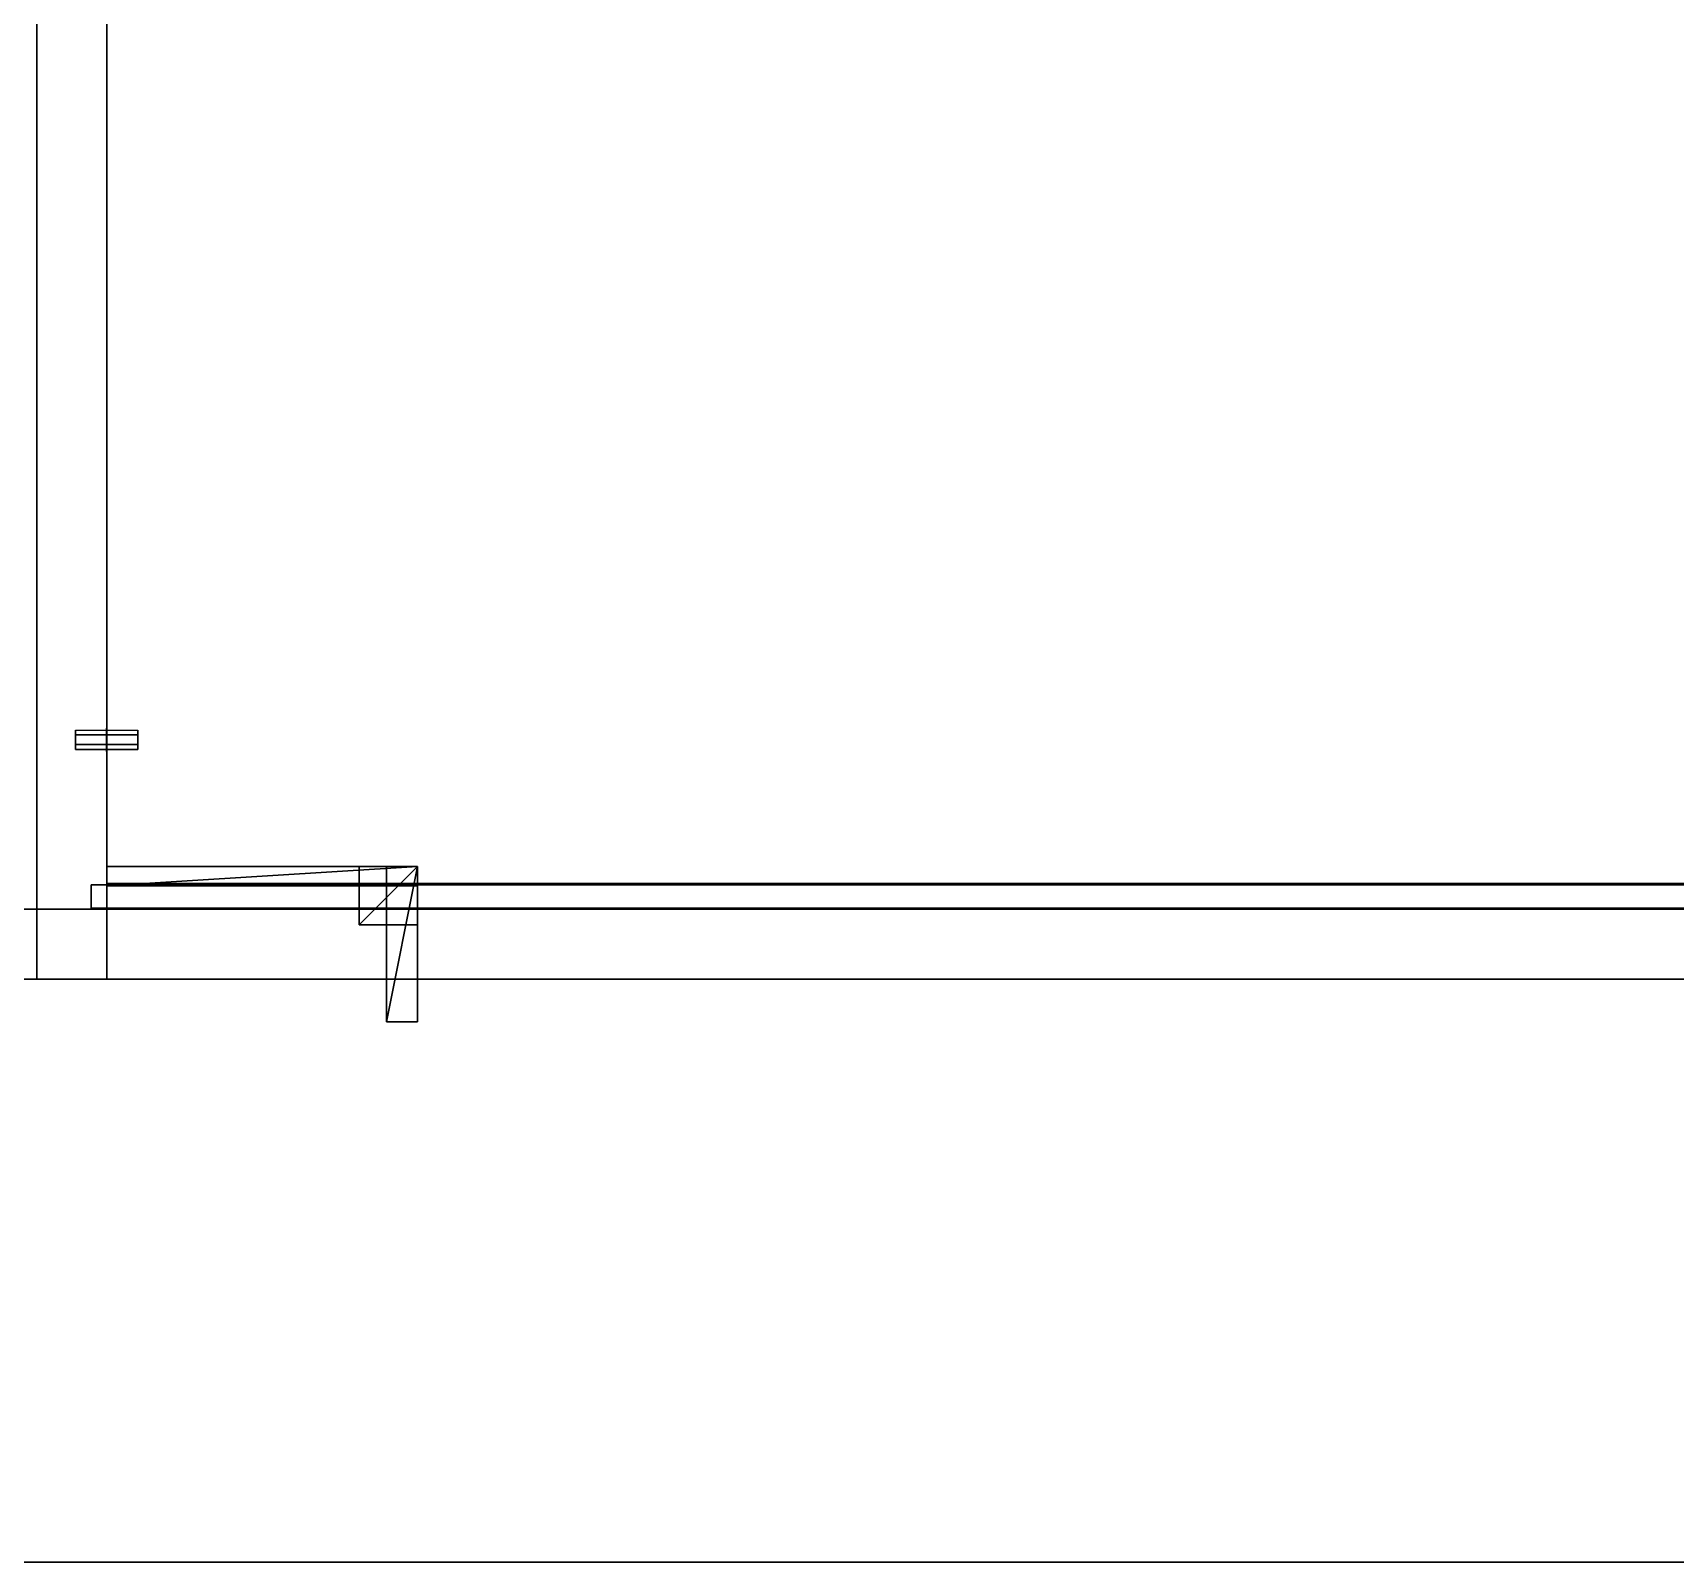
# Model space of a CAD drawing. Extents: x 0 to 4068, y -4475 to 0.
# Drawn here: x 2120 to 2542.6, y -4475 to -4081.5 of the extents above; entities that cross this region are included whole.
import ezdxf

# ---------------------------------------------------------------- set-up
doc = ezdxf.new("R2010")
doc.units = 0
for name, color, linetype in [('LAYER0', 7, 'CONTINUOUS'), ('LAYER107', 7, 'CONTINUOUS'), ('LAYER108', 7, 'CONTINUOUS'), ('LAYER109', 7, 'CONTINUOUS'), ('LAYER110', 7, 'CONTINUOUS'), ('LAYER112', 7, 'CONTINUOUS'), ('LAYER129', 2, 'CONTINUOUS'), ('LAYER130', 7, 'CONTINUOUS'), ('LAYER131', 253, 'CONTINUOUS'), ('LAYER132', 253, 'CONTINUOUS'), ('LAYER133', 253, 'CONTINUOUS'), ('LAYER134', 253, 'CONTINUOUS'), ('LAYER135', 253, 'CONTINUOUS'), ('LAYER136', 253, 'CONTINUOUS'), ('LAYER137', 7, 'CONTINUOUS'), ('LAYER141', 254, 'CONTINUOUS'), ('LAYER156', 7, 'CONTINUOUS'), ('LAYER264', 7, 'CONTINUOUS'), ('LAYER274', 7, 'CONTINUOUS'), ('LAYER275', 7, 'CONTINUOUS'), ('LAYER277', 7, 'CONTINUOUS'), ('LAYER286', 2, 'CONTINUOUS'), ('LAYER287', 7, 'CONTINUOUS'), ('LAYER288', 253, 'CONTINUOUS'), ('LAYER289', 253, 'CONTINUOUS'), ('LAYER290', 253, 'CONTINUOUS'), ('LAYER291', 253, 'CONTINUOUS'), ('LAYER292', 253, 'CONTINUOUS'), ('LAYER293', 253, 'CONTINUOUS'), ('LAYER294', 7, 'CONTINUOUS'), ('LAYER298', 254, 'CONTINUOUS'), ('LAYER318', 7, 'CONTINUOUS'), ('LAYER354', 45, 'CONTINUOUS'), ('LAYER356', 45, 'CONTINUOUS'), ('LAYER360', 45, 'CONTINUOUS'), ('LAYER4', 7, 'CONTINUOUS')]:
    doc.layers.add(name, color=color, linetype=linetype)

msp = doc.modelspace()

# ---------------------------------------------------------------- linework, layer by layer
at = {"layer": 'LAYER0', "invisible_edges": 1}
for points in [[(4068, 0), (0, -4475), (0, 0), (4068, 0)], [(4068, -4475, 5), (0, 0, 5), (0, -4475, 5), (4068, -4475, 5)], [(0, 0, 5), (4068, -4475, 5), (4068, 0, 5), (0, 0, 5)], [(0, -4475), (4068, 0), (4068, -4475), (0, -4475)], [(4068, -4475, 5), (0, -4475), (4068, -4475), (4068, -4475, 5)], [(0, -4475), (4068, -4475, 5), (0, -4475, 5), (0, -4475)]]:
    msp.add_3dface(points, dxfattribs=at)
at = {"layer": 'LAYER107', "invisible_edges": 1}
for points in [[(2139, -4307, 2226), (3045, -4325, 2226), (2139, -4325, 2226), (2139, -4307, 2226)], [(3045, -4325, 2226), (2139, -4307, 2226), (3045, -4307, 2226), (3045, -4325, 2226)], [(2139, -4325, 2346), (2139, -4307, 2226), (2139, -4325, 2226), (2139, -4325, 2346)], [(2139, -4307, 2226), (2139, -4325, 2346), (2139, -4307, 2346), (2139, -4307, 2226)], [(3045, -4307, 2346), (2139, -4325, 2346), (3045, -4325, 2346), (3045, -4307, 2346)], [(2139, -4325, 2346), (3045, -4307, 2346), (2139, -4307, 2346), (2139, -4325, 2346)], [(2139, -4307, 2226), (3045, -4307, 2346), (3045, -4307, 2226), (2139, -4307, 2226)], [(3045, -4307, 2346), (2139, -4307, 2226), (2139, -4307, 2346), (3045, -4307, 2346)], [(2139, -4325, 2346), (3045, -4325, 2226), (3045, -4325, 2346), (2139, -4325, 2346)], [(3045, -4325, 2226), (2139, -4325, 2346), (2139, -4325, 2226), (3045, -4325, 2226)]]:
    msp.add_3dface(points, dxfattribs=at)
at = {"layer": 'LAYER108', "invisible_edges": 1}
for points in [[(3045, -4325, 2364), (2139, -3925, 2364), (2139, -4325, 2364), (3045, -4325, 2364)], [(2139, -3925, 2364), (3045, -4325, 2364), (3045, -3925, 2364), (2139, -3925, 2364)], [(2139, -4325, 2346), (2139, -3925, 2364), (2139, -3925, 2346), (2139, -4325, 2346)], [(2139, -3925, 2364), (2139, -4325, 2346), (2139, -4325, 2364), (2139, -3925, 2364)], [(3045, -3925, 2346), (2139, -4325, 2346), (2139, -3925, 2346), (3045, -3925, 2346)], [(2139, -4325, 2346), (3045, -3925, 2346), (3045, -4325, 2346), (2139, -4325, 2346)], [(2139, -4325, 2346), (3045, -4325, 2364), (2139, -4325, 2364), (2139, -4325, 2346)], [(3045, -4325, 2364), (2139, -4325, 2346), (3045, -4325, 2346), (3045, -4325, 2364)]]:
    msp.add_3dface(points, dxfattribs=at)
at = {"layer": 'LAYER109', "invisible_edges": 1}
for points in [[(2139, -4325, 1706), (3045, -3925, 1706), (3045, -4325, 1706), (2139, -4325, 1706)], [(3045, -3925, 1706), (2139, -4325, 1706), (2139, -3925, 1706), (3045, -3925, 1706)], [(2139, -4325, 1706), (2139, -3925, 1724), (2139, -3925, 1706), (2139, -4325, 1706)], [(2139, -3925, 1724), (2139, -4325, 1706), (2139, -4325, 1724), (2139, -3925, 1724)], [(2139, -3925, 1724), (3045, -4325, 1724), (3045, -3925, 1724), (2139, -3925, 1724)], [(3045, -4325, 1724), (2139, -3925, 1724), (2139, -4325, 1724), (3045, -4325, 1724)], [(3045, -4325, 1724), (2139, -4325, 1706), (3045, -4325, 1706), (3045, -4325, 1724)], [(2139, -4325, 1706), (3045, -4325, 1724), (2139, -4325, 1724), (2139, -4325, 1706)]]:
    msp.add_3dface(points, dxfattribs=at)
at = {"layer": 'LAYER110', "invisible_edges": 1}
for points in [[(2135, -4300.7, 1720), (2135, -4306.7, 2350), (2135, -4300.7, 2350), (2135, -4300.7, 1720)], [(2135, -4306.7, 2350), (2135, -4300.7, 1720), (2135, -4306.7, 1720), (2135, -4306.7, 2350)], [(3049, -4300.7, 2350), (2135, -4306.7, 2350), (3049, -4306.7, 2350), (3049, -4300.7, 2350)], [(2135, -4306.7, 2350), (3049, -4300.7, 2350), (2135, -4300.7, 2350), (2135, -4306.7, 2350)], [(2135, -4300.7, 1720), (3049, -4306.7, 1720), (2135, -4306.7, 1720), (2135, -4300.7, 1720)], [(3049, -4306.7, 1720), (2135, -4300.7, 1720), (3049, -4300.7, 1720), (3049, -4306.7, 1720)], [(3049, -4300.7, 2350), (2135, -4300.7, 1720), (2135, -4300.7, 2350), (3049, -4300.7, 2350)], [(2135, -4300.7, 1720), (3049, -4300.7, 2350), (3049, -4300.7, 1720), (2135, -4300.7, 1720)], [(3049, -4306.7, 1720), (2135, -4306.7, 2350), (2135, -4306.7, 1720), (3049, -4306.7, 1720)], [(2135, -4306.7, 2350), (3049, -4306.7, 1720), (3049, -4306.7, 2350), (2135, -4306.7, 2350)]]:
    msp.add_3dface(points, dxfattribs=at)
at = {"layer": 'LAYER112', "invisible_edges": 1}
for points in [[(2139, -4325, 1705), (2121, -3925, 1705), (2139, -3925, 1705), (2139, -4325, 1705)], [(2121, -3925, 1705), (2139, -4325, 1705), (2121, -4325, 1705), (2121, -3925, 1705)], [(2121, -4325, 2365), (2139, -3925, 2365), (2121, -3925, 2365), (2121, -4325, 2365)], [(2139, -3925, 2365), (2121, -4325, 2365), (2139, -4325, 2365), (2139, -3925, 2365)], [(2121, -3925, 1705), (2121, -4325, 2365), (2121, -3925, 2365), (2121, -3925, 1705)], [(2121, -4325, 2365), (2121, -3925, 1705), (2121, -4325, 1705), (2121, -4325, 2365)], [(2139, -4325, 1705), (2139, -3925, 2365), (2139, -4325, 2365), (2139, -4325, 1705)], [(2139, -3925, 2365), (2139, -4325, 1705), (2139, -3925, 1705), (2139, -3925, 2365)], [(2121, -4325, 2365), (2139, -4325, 1705), (2139, -4325, 2365), (2121, -4325, 2365)], [(2139, -4325, 1705), (2121, -4325, 2365), (2121, -4325, 1705), (2139, -4325, 1705)]]:
    msp.add_3dface(points, dxfattribs=at)
at = {"layer": 'LAYER129'}
for points in [[(2139, -4296, 2300), (2139, -4301, 2300), (2139, -4296, 2323), (2139, -4296, 2300)], [(2139, -4296, 2323), (2139, -4301, 2300), (2139, -4301, 2323), (2139, -4296, 2323)], [(2139, -4296, 2323), (2139, -4301, 2323), (2219, -4296, 2323), (2139, -4296, 2323)], [(2219, -4296, 2323), (2139, -4301, 2323), (2219, -4301, 2323), (2219, -4296, 2323)], [(2139, -4296, 2323), (2219, -4296, 2323), (2139, -4296, 2300), (2139, -4296, 2323)], [(2139, -4296, 2300), (2219, -4296, 2323), (2219, -4296, 2300), (2139, -4296, 2300)], [(2139, -4296, 2300), (2219, -4296, 2300), (2139, -4301, 2300), (2139, -4296, 2300)], [(2139, -4301, 2300), (2219, -4296, 2300), (2219, -4301, 2300), (2139, -4301, 2300)], [(2219, -4296, 2323), (2219, -4301, 2323), (2219, -4296, 2300), (2219, -4296, 2323)], [(2219, -4296, 2300), (2219, -4301, 2323), (2219, -4301, 2300), (2219, -4296, 2300)], [(2139, -4301, 2300), (2219, -4301, 2300), (2139, -4301, 2323), (2139, -4301, 2300)], [(2139, -4301, 2323), (2219, -4301, 2300), (2219, -4301, 2323), (2139, -4301, 2323)]]:
    msp.add_3dface(points, dxfattribs=at)
at = {"layer": 'LAYER130', "invisible_edges": 1}
for points in [[(2219, -4296, 2300), (2139, -4296, 2323), (2219, -4296, 2323), (2219, -4296, 2300)], [(2139, -4296, 2323), (2219, -4296, 2300), (2139, -4296, 2300), (2139, -4296, 2323)], [(2219, -4301, 2323), (2139, -4296, 2323), (2139, -4301, 2323), (2219, -4301, 2323)], [(2139, -4296, 2323), (2219, -4301, 2323), (2219, -4296, 2323), (2139, -4296, 2323)], [(2139, -4301, 2300), (2139, -4296, 2323), (2139, -4296, 2300), (2139, -4301, 2300)], [(2139, -4296, 2323), (2139, -4301, 2300), (2139, -4301, 2323), (2139, -4296, 2323)], [(2219, -4296, 2300), (2139, -4301, 2300), (2139, -4296, 2300), (2219, -4296, 2300)], [(2139, -4301, 2300), (2219, -4296, 2300), (2219, -4301, 2300), (2139, -4301, 2300)], [(2219, -4301, 2323), (2219, -4296, 2300), (2219, -4296, 2323), (2219, -4301, 2323)], [(2219, -4296, 2300), (2219, -4301, 2323), (2219, -4301, 2300), (2219, -4296, 2300)], [(2139, -4301, 2300), (2219, -4301, 2323), (2139, -4301, 2323), (2139, -4301, 2300)], [(2219, -4301, 2323), (2139, -4301, 2300), (2219, -4301, 2300), (2219, -4301, 2323)]]:
    msp.add_3dface(points, dxfattribs=at)
at = {"layer": 'LAYER131'}
for points in [[(2204, -4296, 2308), (2204, -4311, 2308), (2204, -4296, 2323), (2204, -4296, 2308)], [(2204, -4296, 2323), (2204, -4311, 2308), (2204, -4311, 2323), (2204, -4296, 2323)], [(2204, -4296, 2323), (2204, -4311, 2323), (2219, -4296, 2323), (2204, -4296, 2323)], [(2219, -4296, 2323), (2204, -4311, 2323), (2219, -4311, 2323), (2219, -4296, 2323)], [(2204, -4296, 2323), (2219, -4296, 2323), (2204, -4296, 2308), (2204, -4296, 2323)], [(2204, -4296, 2308), (2219, -4296, 2323), (2219, -4296, 2308), (2204, -4296, 2308)], [(2204, -4296, 2308), (2219, -4296, 2308), (2204, -4311, 2308), (2204, -4296, 2308)], [(2204, -4311, 2308), (2219, -4296, 2308), (2219, -4311, 2308), (2204, -4311, 2308)], [(2219, -4296, 2323), (2219, -4311, 2323), (2219, -4296, 2308), (2219, -4296, 2323)], [(2219, -4296, 2308), (2219, -4311, 2323), (2219, -4311, 2308), (2219, -4296, 2308)], [(2204, -4311, 2308), (2219, -4311, 2308), (2204, -4311, 2323), (2204, -4311, 2308)], [(2204, -4311, 2323), (2219, -4311, 2308), (2219, -4311, 2323), (2204, -4311, 2323)]]:
    msp.add_3dface(points, dxfattribs=at)
at = {"layer": 'LAYER132'}
for points in [[(2204, -4296, 2308), (2204, -4311, 2308), (2204, -4296, 2323), (2204, -4296, 2308)], [(2204, -4296, 2323), (2204, -4311, 2308), (2204, -4311, 2323), (2204, -4296, 2323)], [(2204, -4296, 2323), (2204, -4311, 2323), (2219, -4296, 2323), (2204, -4296, 2323)], [(2219, -4296, 2323), (2204, -4311, 2323), (2219, -4311, 2323), (2219, -4296, 2323)], [(2204, -4296, 2323), (2219, -4296, 2323), (2204, -4296, 2308), (2204, -4296, 2323)], [(2204, -4296, 2308), (2219, -4296, 2323), (2219, -4296, 2308), (2204, -4296, 2308)], [(2204, -4296, 2308), (2219, -4296, 2308), (2204, -4311, 2308), (2204, -4296, 2308)], [(2204, -4311, 2308), (2219, -4296, 2308), (2219, -4311, 2308), (2204, -4311, 2308)], [(2219, -4296, 2323), (2219, -4311, 2323), (2219, -4296, 2308), (2219, -4296, 2323)], [(2219, -4296, 2308), (2219, -4311, 2323), (2219, -4311, 2308), (2219, -4296, 2308)], [(2204, -4311, 2308), (2219, -4311, 2308), (2204, -4311, 2323), (2204, -4311, 2308)], [(2204, -4311, 2323), (2219, -4311, 2308), (2219, -4311, 2323), (2204, -4311, 2323)]]:
    msp.add_3dface(points, dxfattribs=at)
at = {"layer": 'LAYER133'}
for points in [[(2204, -4296, 2308), (2204, -4311, 2308), (2204, -4296, 2323), (2204, -4296, 2308)], [(2204, -4296, 2323), (2204, -4311, 2308), (2204, -4311, 2323), (2204, -4296, 2323)], [(2204, -4296, 2323), (2204, -4311, 2323), (2219, -4296, 2323), (2204, -4296, 2323)], [(2219, -4296, 2323), (2204, -4311, 2323), (2219, -4311, 2323), (2219, -4296, 2323)], [(2204, -4296, 2323), (2219, -4296, 2323), (2204, -4296, 2308), (2204, -4296, 2323)], [(2204, -4296, 2308), (2219, -4296, 2323), (2219, -4296, 2308), (2204, -4296, 2308)], [(2204, -4296, 2308), (2219, -4296, 2308), (2204, -4311, 2308), (2204, -4296, 2308)], [(2204, -4311, 2308), (2219, -4296, 2308), (2219, -4311, 2308), (2204, -4311, 2308)], [(2219, -4296, 2323), (2219, -4311, 2323), (2219, -4296, 2308), (2219, -4296, 2323)], [(2219, -4296, 2308), (2219, -4311, 2323), (2219, -4311, 2308), (2219, -4296, 2308)], [(2204, -4311, 2308), (2219, -4311, 2308), (2204, -4311, 2323), (2204, -4311, 2308)], [(2204, -4311, 2323), (2219, -4311, 2308), (2219, -4311, 2323), (2204, -4311, 2323)]]:
    msp.add_3dface(points, dxfattribs=at)
at = {"layer": 'LAYER134'}
for points in [[(2204, -4296, 2308), (2204, -4311, 2308), (2204, -4296, 2323), (2204, -4296, 2308)], [(2204, -4296, 2323), (2204, -4311, 2308), (2204, -4311, 2323), (2204, -4296, 2323)], [(2204, -4296, 2323), (2204, -4311, 2323), (2219, -4296, 2323), (2204, -4296, 2323)], [(2219, -4296, 2323), (2204, -4311, 2323), (2219, -4311, 2323), (2219, -4296, 2323)], [(2204, -4296, 2323), (2219, -4296, 2323), (2204, -4296, 2308), (2204, -4296, 2323)], [(2204, -4296, 2308), (2219, -4296, 2323), (2219, -4296, 2308), (2204, -4296, 2308)], [(2204, -4296, 2308), (2219, -4296, 2308), (2204, -4311, 2308), (2204, -4296, 2308)], [(2204, -4311, 2308), (2219, -4296, 2308), (2219, -4311, 2308), (2204, -4311, 2308)], [(2219, -4296, 2323), (2219, -4311, 2323), (2219, -4296, 2308), (2219, -4296, 2323)], [(2219, -4296, 2308), (2219, -4311, 2323), (2219, -4311, 2308), (2219, -4296, 2308)], [(2204, -4311, 2308), (2219, -4311, 2308), (2204, -4311, 2323), (2204, -4311, 2308)], [(2204, -4311, 2323), (2219, -4311, 2308), (2219, -4311, 2323), (2204, -4311, 2323)]]:
    msp.add_3dface(points, dxfattribs=at)
at = {"layer": 'LAYER135'}
for points in [[(2211, -4296, 2315), (2211, -4336, 2315), (2211, -4296, 2323), (2211, -4296, 2315)], [(2211, -4296, 2323), (2211, -4336, 2315), (2211, -4336, 2323), (2211, -4296, 2323)], [(2211, -4296, 2323), (2211, -4336, 2323), (2219, -4296, 2323), (2211, -4296, 2323)], [(2219, -4296, 2323), (2211, -4336, 2323), (2219, -4336, 2323), (2219, -4296, 2323)], [(2211, -4296, 2323), (2219, -4296, 2323), (2211, -4296, 2315), (2211, -4296, 2323)], [(2211, -4296, 2315), (2219, -4296, 2323), (2219, -4296, 2315), (2211, -4296, 2315)], [(2211, -4296, 2315), (2219, -4296, 2315), (2211, -4336, 2315), (2211, -4296, 2315)], [(2211, -4336, 2315), (2219, -4296, 2315), (2219, -4336, 2315), (2211, -4336, 2315)], [(2219, -4296, 2323), (2219, -4336, 2323), (2219, -4296, 2315), (2219, -4296, 2323)], [(2219, -4296, 2315), (2219, -4336, 2323), (2219, -4336, 2315), (2219, -4296, 2315)], [(2211, -4336, 2315), (2219, -4336, 2315), (2211, -4336, 2323), (2211, -4336, 2315)], [(2211, -4336, 2323), (2219, -4336, 2315), (2219, -4336, 2323), (2211, -4336, 2323)]]:
    msp.add_3dface(points, dxfattribs=at)
at = {"layer": 'LAYER136'}
for points in [[(2139, -4296, 2307), (2139, -4301, 2307), (2139, -4296, 2323), (2139, -4296, 2307)], [(2139, -4296, 2323), (2139, -4301, 2307), (2139, -4301, 2323), (2139, -4296, 2323)], [(2139, -4296, 2323), (2139, -4301, 2323), (2219, -4296, 2323), (2139, -4296, 2323)], [(2219, -4296, 2323), (2139, -4301, 2323), (2219, -4301, 2323), (2219, -4296, 2323)], [(2139, -4296, 2323), (2219, -4296, 2323), (2139, -4296, 2307), (2139, -4296, 2323)], [(2139, -4296, 2307), (2219, -4296, 2323), (2219, -4296, 2307), (2139, -4296, 2307)], [(2139, -4296, 2307), (2219, -4296, 2307), (2139, -4301, 2307), (2139, -4296, 2307)], [(2139, -4301, 2307), (2219, -4296, 2307), (2219, -4301, 2307), (2139, -4301, 2307)], [(2219, -4296, 2323), (2219, -4301, 2323), (2219, -4296, 2307), (2219, -4296, 2323)], [(2219, -4296, 2307), (2219, -4301, 2323), (2219, -4301, 2307), (2219, -4296, 2307)], [(2139, -4301, 2307), (2219, -4301, 2307), (2139, -4301, 2323), (2139, -4301, 2307)], [(2139, -4301, 2323), (2219, -4301, 2307), (2219, -4301, 2323), (2139, -4301, 2323)]]:
    msp.add_3dface(points, dxfattribs=at)
at = {"layer": 'LAYER137', "invisible_edges": 1}
for points in [[(2139, -4300.4, 2026), (3045, -3945, 2026), (3045, -4300.4, 2026), (2139, -4300.4, 2026)], [(3045, -3945, 2026), (2139, -4300.4, 2026), (2139, -3945, 2026), (3045, -3945, 2026)], [(2139, -4300.4, 2026), (2139, -3945, 2044), (2139, -3945, 2026), (2139, -4300.4, 2026)], [(2139, -3945, 2044), (2139, -4300.4, 2026), (2139, -4300.4, 2044), (2139, -3945, 2044)], [(2139, -3945, 2044), (3045, -4300.4, 2044), (3045, -3945, 2044), (2139, -3945, 2044)], [(3045, -4300.4, 2044), (2139, -3945, 2044), (2139, -4300.4, 2044), (3045, -4300.4, 2044)], [(3045, -4300.4, 2044), (2139, -4300.4, 2026), (3045, -4300.4, 2026), (3045, -4300.4, 2044)], [(2139, -4300.4, 2026), (3045, -4300.4, 2044), (2139, -4300.4, 2044), (2139, -4300.4, 2026)]]:
    msp.add_3dface(points, dxfattribs=at)
at = {"layer": 'LAYER141'}
for points in [[(2131, -4260.9, 2023.5), (2131, -4265.9, 2023.5), (2131, -4264.65, 2025.665), (2131, -4262.15, 2025.665)], [(2131, -4260.9, 2023.5), (2131, -4262.15, 2021.335), (2131, -4264.65, 2021.335), (2131, -4265.9, 2023.5)], [(2138.95, -4266.4, 2023.5), (2138.95, -4260.4, 2023.5), (2138.95, -4261.9, 2026.098), (2138.95, -4264.9, 2026.098)], [(2138.95, -4266.4, 2023.5), (2138.95, -4260.4, 2023.5), (2138.95, -4261.9, 2020.902), (2138.95, -4264.9, 2020.902)], [(2139.05, -4266.4, 2023.5), (2139.05, -4260.4, 2023.5), (2139.05, -4261.9, 2026.098), (2139.05, -4264.9, 2026.098)], [(2139.05, -4266.4, 2023.5), (2139.05, -4260.4, 2023.5), (2139.05, -4261.9, 2020.902), (2139.05, -4264.9, 2020.902)], [(2147, -4260.9, 2023.5), (2147, -4265.9, 2023.5), (2147, -4264.65, 2025.665), (2147, -4262.15, 2025.665)], [(2147, -4260.9, 2023.5), (2147, -4262.15, 2021.335), (2147, -4264.65, 2021.335), (2147, -4265.9, 2023.5)]]:
    msp.add_3dface(points, dxfattribs=at)
at = {"layer": 'LAYER156', "invisible_edges": 1}
for points in [[(2121, -4325, 1705), (2103, -3925, 1705), (2121, -3925, 1705), (2121, -4325, 1705)], [(2103, -3925, 1705), (2121, -4325, 1705), (2103, -4325, 1705), (2103, -3925, 1705)], [(2103, -4325, 2365), (2121, -3925, 2365), (2103, -3925, 2365), (2103, -4325, 2365)], [(2121, -3925, 2365), (2103, -4325, 2365), (2121, -4325, 2365), (2121, -3925, 2365)], [(2121, -3925, 2365), (2121, -4325, 1705), (2121, -3925, 1705), (2121, -3925, 2365)], [(2121, -4325, 1705), (2121, -3925, 2365), (2121, -4325, 2365), (2121, -4325, 1705)], [(2121, -4325, 1705), (2103, -4325, 2365), (2103, -4325, 1705), (2121, -4325, 1705)], [(2103, -4325, 2365), (2121, -4325, 1705), (2121, -4325, 2365), (2103, -4325, 2365)]]:
    msp.add_3dface(points, dxfattribs=at)
at = {"layer": 'LAYER264', "invisible_edges": 1}
for points in [[(2139, -4325, 156), (3045, -3925, 156), (3045, -4325, 156), (2139, -4325, 156)], [(3045, -3925, 156), (2139, -4325, 156), (2139, -3925, 156), (3045, -3925, 156)], [(2139, -4325, 156), (2139, -3925, 174), (2139, -3925, 156), (2139, -4325, 156)], [(2139, -3925, 174), (2139, -4325, 156), (2139, -4325, 174), (2139, -3925, 174)], [(2139, -3925, 174), (3045, -4325, 174), (3045, -3925, 174), (2139, -3925, 174)], [(3045, -4325, 174), (2139, -3925, 174), (2139, -4325, 174), (3045, -4325, 174)], [(3045, -4325, 174), (2139, -4325, 156), (3045, -4325, 156), (3045, -4325, 174)], [(2139, -4325, 156), (3045, -4325, 174), (2139, -4325, 174), (2139, -4325, 156)]]:
    msp.add_3dface(points, dxfattribs=at)
at = {"layer": 'LAYER274', "invisible_edges": 1}
for points in [[(2139, -4325, 155), (2121, -3925, 155), (2139, -3925, 155), (2139, -4325, 155)], [(2121, -3925, 155), (2139, -4325, 155), (2121, -4325, 155), (2121, -3925, 155)], [(2121, -4325, 880), (2139, -3925, 880), (2121, -3925, 880), (2121, -4325, 880)], [(2139, -3925, 880), (2121, -4325, 880), (2139, -4325, 880), (2139, -3925, 880)], [(2121, -3925, 155), (2121, -4325, 880), (2121, -3925, 880), (2121, -3925, 155)], [(2121, -4325, 880), (2121, -3925, 155), (2121, -4325, 155), (2121, -4325, 880)], [(2139, -4325, 155), (2139, -3925, 880), (2139, -4325, 880), (2139, -4325, 155)], [(2139, -3925, 880), (2139, -4325, 155), (2139, -3925, 155), (2139, -3925, 880)], [(2121, -4325, 880), (2139, -4325, 155), (2139, -4325, 880), (2121, -4325, 880)], [(2139, -4325, 155), (2121, -4325, 880), (2121, -4325, 155), (2139, -4325, 155)]]:
    msp.add_3dface(points, dxfattribs=at)
at = {"layer": 'LAYER275', "invisible_edges": 1}
for points in [[(2135, -4300.7, 170), (2135, -4306.7, 879.5), (2135, -4300.7, 879.5), (2135, -4300.7, 170)], [(2135, -4306.7, 879.5), (2135, -4300.7, 170), (2135, -4306.7, 170), (2135, -4306.7, 879.5)], [(3049, -4300.7, 879.5), (2135, -4306.7, 879.5), (3049, -4306.7, 879.5), (3049, -4300.7, 879.5)], [(2135, -4306.7, 879.5), (3049, -4300.7, 879.5), (2135, -4300.7, 879.5), (2135, -4306.7, 879.5)], [(2135, -4300.7, 170), (3049, -4306.7, 170), (2135, -4306.7, 170), (2135, -4300.7, 170)], [(3049, -4306.7, 170), (2135, -4300.7, 170), (3049, -4300.7, 170), (3049, -4306.7, 170)], [(3049, -4300.7, 879.5), (2135, -4300.7, 170), (2135, -4300.7, 879.5), (3049, -4300.7, 879.5)], [(2135, -4300.7, 170), (3049, -4300.7, 879.5), (3049, -4300.7, 170), (2135, -4300.7, 170)], [(3049, -4306.7, 170), (2135, -4306.7, 879.5), (2135, -4306.7, 170), (3049, -4306.7, 170)], [(2135, -4306.7, 879.5), (3049, -4306.7, 170), (3049, -4306.7, 879.5), (2135, -4306.7, 879.5)]]:
    msp.add_3dface(points, dxfattribs=at)
at = {"layer": 'LAYER277', "invisible_edges": 1}
for points in [[(2139, -4307, 759.5), (2139, -4325, 879.5), (2139, -4307, 879.5), (2139, -4307, 759.5)], [(2139, -4325, 879.5), (2139, -4307, 759.5), (2139, -4325, 759.5), (2139, -4325, 879.5)], [(3045, -4307, 879.5), (2139, -4325, 879.5), (3045, -4325, 879.5), (3045, -4307, 879.5)], [(2139, -4325, 879.5), (3045, -4307, 879.5), (2139, -4307, 879.5), (2139, -4325, 879.5)], [(2139, -4307, 759.5), (3045, -4325, 759.5), (2139, -4325, 759.5), (2139, -4307, 759.5)], [(3045, -4325, 759.5), (2139, -4307, 759.5), (3045, -4307, 759.5), (3045, -4325, 759.5)], [(3045, -4307, 879.5), (2139, -4307, 759.5), (2139, -4307, 879.5), (3045, -4307, 879.5)], [(2139, -4307, 759.5), (3045, -4307, 879.5), (3045, -4307, 759.5), (2139, -4307, 759.5)], [(3045, -4325, 759.5), (2139, -4325, 879.5), (2139, -4325, 759.5), (3045, -4325, 759.5)], [(2139, -4325, 879.5), (3045, -4325, 759.5), (3045, -4325, 879.5), (2139, -4325, 879.5)]]:
    msp.add_3dface(points, dxfattribs=at)
at = {"layer": 'LAYER286'}
for points in [[(2139, -4296, 816), (2139, -4301, 816), (2139, -4296, 839), (2139, -4296, 816)], [(2139, -4296, 839), (2139, -4301, 816), (2139, -4301, 839), (2139, -4296, 839)], [(2139, -4296, 839), (2139, -4301, 839), (2219, -4296, 839), (2139, -4296, 839)], [(2219, -4296, 839), (2139, -4301, 839), (2219, -4301, 839), (2219, -4296, 839)], [(2139, -4296, 839), (2219, -4296, 839), (2139, -4296, 816), (2139, -4296, 839)], [(2139, -4296, 816), (2219, -4296, 839), (2219, -4296, 816), (2139, -4296, 816)], [(2139, -4296, 816), (2219, -4296, 816), (2139, -4301, 816), (2139, -4296, 816)], [(2139, -4301, 816), (2219, -4296, 816), (2219, -4301, 816), (2139, -4301, 816)], [(2219, -4296, 839), (2219, -4301, 839), (2219, -4296, 816), (2219, -4296, 839)], [(2219, -4296, 816), (2219, -4301, 839), (2219, -4301, 816), (2219, -4296, 816)], [(2139, -4301, 816), (2219, -4301, 816), (2139, -4301, 839), (2139, -4301, 816)], [(2139, -4301, 839), (2219, -4301, 816), (2219, -4301, 839), (2139, -4301, 839)]]:
    msp.add_3dface(points, dxfattribs=at)
at = {"layer": 'LAYER287', "invisible_edges": 1}
for points in [[(2219, -4296, 816), (2139, -4296, 839), (2219, -4296, 839), (2219, -4296, 816)], [(2139, -4296, 839), (2219, -4296, 816), (2139, -4296, 816), (2139, -4296, 839)], [(2219, -4301, 839), (2139, -4296, 839), (2139, -4301, 839), (2219, -4301, 839)], [(2139, -4296, 839), (2219, -4301, 839), (2219, -4296, 839), (2139, -4296, 839)], [(2139, -4301, 816), (2139, -4296, 839), (2139, -4296, 816), (2139, -4301, 816)], [(2139, -4296, 839), (2139, -4301, 816), (2139, -4301, 839), (2139, -4296, 839)], [(2219, -4296, 816), (2139, -4301, 816), (2139, -4296, 816), (2219, -4296, 816)], [(2139, -4301, 816), (2219, -4296, 816), (2219, -4301, 816), (2139, -4301, 816)], [(2219, -4301, 839), (2219, -4296, 816), (2219, -4296, 839), (2219, -4301, 839)], [(2219, -4296, 816), (2219, -4301, 839), (2219, -4301, 816), (2219, -4296, 816)], [(2139, -4301, 816), (2219, -4301, 839), (2139, -4301, 839), (2139, -4301, 816)], [(2219, -4301, 839), (2139, -4301, 816), (2219, -4301, 816), (2219, -4301, 839)]]:
    msp.add_3dface(points, dxfattribs=at)
at = {"layer": 'LAYER288'}
for points in [[(2204, -4296, 824), (2204, -4311, 824), (2204, -4296, 839), (2204, -4296, 824)], [(2204, -4296, 839), (2204, -4311, 824), (2204, -4311, 839), (2204, -4296, 839)], [(2204, -4296, 839), (2204, -4311, 839), (2219, -4296, 839), (2204, -4296, 839)], [(2219, -4296, 839), (2204, -4311, 839), (2219, -4311, 839), (2219, -4296, 839)], [(2204, -4296, 839), (2219, -4296, 839), (2204, -4296, 824), (2204, -4296, 839)], [(2204, -4296, 824), (2219, -4296, 839), (2219, -4296, 824), (2204, -4296, 824)], [(2204, -4296, 824), (2219, -4296, 824), (2204, -4311, 824), (2204, -4296, 824)], [(2204, -4311, 824), (2219, -4296, 824), (2219, -4311, 824), (2204, -4311, 824)], [(2219, -4296, 839), (2219, -4311, 839), (2219, -4296, 824), (2219, -4296, 839)], [(2219, -4296, 824), (2219, -4311, 839), (2219, -4311, 824), (2219, -4296, 824)], [(2204, -4311, 824), (2219, -4311, 824), (2204, -4311, 839), (2204, -4311, 824)], [(2204, -4311, 839), (2219, -4311, 824), (2219, -4311, 839), (2204, -4311, 839)]]:
    msp.add_3dface(points, dxfattribs=at)
at = {"layer": 'LAYER289'}
for points in [[(2204, -4296, 824), (2204, -4311, 824), (2204, -4296, 839), (2204, -4296, 824)], [(2204, -4296, 839), (2204, -4311, 824), (2204, -4311, 839), (2204, -4296, 839)], [(2204, -4296, 839), (2204, -4311, 839), (2219, -4296, 839), (2204, -4296, 839)], [(2219, -4296, 839), (2204, -4311, 839), (2219, -4311, 839), (2219, -4296, 839)], [(2204, -4296, 839), (2219, -4296, 839), (2204, -4296, 824), (2204, -4296, 839)], [(2204, -4296, 824), (2219, -4296, 839), (2219, -4296, 824), (2204, -4296, 824)], [(2204, -4296, 824), (2219, -4296, 824), (2204, -4311, 824), (2204, -4296, 824)], [(2204, -4311, 824), (2219, -4296, 824), (2219, -4311, 824), (2204, -4311, 824)], [(2219, -4296, 839), (2219, -4311, 839), (2219, -4296, 824), (2219, -4296, 839)], [(2219, -4296, 824), (2219, -4311, 839), (2219, -4311, 824), (2219, -4296, 824)], [(2204, -4311, 824), (2219, -4311, 824), (2204, -4311, 839), (2204, -4311, 824)], [(2204, -4311, 839), (2219, -4311, 824), (2219, -4311, 839), (2204, -4311, 839)]]:
    msp.add_3dface(points, dxfattribs=at)
at = {"layer": 'LAYER290'}
for points in [[(2204, -4296, 824), (2204, -4311, 824), (2204, -4296, 839), (2204, -4296, 824)], [(2204, -4296, 839), (2204, -4311, 824), (2204, -4311, 839), (2204, -4296, 839)], [(2204, -4296, 839), (2204, -4311, 839), (2219, -4296, 839), (2204, -4296, 839)], [(2219, -4296, 839), (2204, -4311, 839), (2219, -4311, 839), (2219, -4296, 839)], [(2204, -4296, 839), (2219, -4296, 839), (2204, -4296, 824), (2204, -4296, 839)], [(2204, -4296, 824), (2219, -4296, 839), (2219, -4296, 824), (2204, -4296, 824)], [(2204, -4296, 824), (2219, -4296, 824), (2204, -4311, 824), (2204, -4296, 824)], [(2204, -4311, 824), (2219, -4296, 824), (2219, -4311, 824), (2204, -4311, 824)], [(2219, -4296, 839), (2219, -4311, 839), (2219, -4296, 824), (2219, -4296, 839)], [(2219, -4296, 824), (2219, -4311, 839), (2219, -4311, 824), (2219, -4296, 824)], [(2204, -4311, 824), (2219, -4311, 824), (2204, -4311, 839), (2204, -4311, 824)], [(2204, -4311, 839), (2219, -4311, 824), (2219, -4311, 839), (2204, -4311, 839)]]:
    msp.add_3dface(points, dxfattribs=at)
at = {"layer": 'LAYER291'}
for points in [[(2204, -4296, 824), (2204, -4311, 824), (2204, -4296, 839), (2204, -4296, 824)], [(2204, -4296, 839), (2204, -4311, 824), (2204, -4311, 839), (2204, -4296, 839)], [(2204, -4296, 839), (2204, -4311, 839), (2219, -4296, 839), (2204, -4296, 839)], [(2219, -4296, 839), (2204, -4311, 839), (2219, -4311, 839), (2219, -4296, 839)], [(2204, -4296, 839), (2219, -4296, 839), (2204, -4296, 824), (2204, -4296, 839)], [(2204, -4296, 824), (2219, -4296, 839), (2219, -4296, 824), (2204, -4296, 824)], [(2204, -4296, 824), (2219, -4296, 824), (2204, -4311, 824), (2204, -4296, 824)], [(2204, -4311, 824), (2219, -4296, 824), (2219, -4311, 824), (2204, -4311, 824)], [(2219, -4296, 839), (2219, -4311, 839), (2219, -4296, 824), (2219, -4296, 839)], [(2219, -4296, 824), (2219, -4311, 839), (2219, -4311, 824), (2219, -4296, 824)], [(2204, -4311, 824), (2219, -4311, 824), (2204, -4311, 839), (2204, -4311, 824)], [(2204, -4311, 839), (2219, -4311, 824), (2219, -4311, 839), (2204, -4311, 839)]]:
    msp.add_3dface(points, dxfattribs=at)
at = {"layer": 'LAYER292'}
for points in [[(2211, -4296, 831), (2211, -4336, 831), (2211, -4296, 839), (2211, -4296, 831)], [(2211, -4296, 839), (2211, -4336, 831), (2211, -4336, 839), (2211, -4296, 839)], [(2211, -4296, 839), (2211, -4336, 839), (2219, -4296, 839), (2211, -4296, 839)], [(2219, -4296, 839), (2211, -4336, 839), (2219, -4336, 839), (2219, -4296, 839)], [(2211, -4296, 839), (2219, -4296, 839), (2211, -4296, 831), (2211, -4296, 839)], [(2211, -4296, 831), (2219, -4296, 839), (2219, -4296, 831), (2211, -4296, 831)], [(2211, -4296, 831), (2219, -4296, 831), (2211, -4336, 831), (2211, -4296, 831)], [(2211, -4336, 831), (2219, -4296, 831), (2219, -4336, 831), (2211, -4336, 831)], [(2219, -4296, 839), (2219, -4336, 839), (2219, -4296, 831), (2219, -4296, 839)], [(2219, -4296, 831), (2219, -4336, 839), (2219, -4336, 831), (2219, -4296, 831)], [(2211, -4336, 831), (2219, -4336, 831), (2211, -4336, 839), (2211, -4336, 831)], [(2211, -4336, 839), (2219, -4336, 831), (2219, -4336, 839), (2211, -4336, 839)]]:
    msp.add_3dface(points, dxfattribs=at)
at = {"layer": 'LAYER293'}
for points in [[(2139, -4296, 823), (2139, -4301, 823), (2139, -4296, 839), (2139, -4296, 823)], [(2139, -4296, 839), (2139, -4301, 823), (2139, -4301, 839), (2139, -4296, 839)], [(2139, -4296, 839), (2139, -4301, 839), (2219, -4296, 839), (2139, -4296, 839)], [(2219, -4296, 839), (2139, -4301, 839), (2219, -4301, 839), (2219, -4296, 839)], [(2139, -4296, 839), (2219, -4296, 839), (2139, -4296, 823), (2139, -4296, 839)], [(2139, -4296, 823), (2219, -4296, 839), (2219, -4296, 823), (2139, -4296, 823)], [(2139, -4296, 823), (2219, -4296, 823), (2139, -4301, 823), (2139, -4296, 823)], [(2139, -4301, 823), (2219, -4296, 823), (2219, -4301, 823), (2139, -4301, 823)], [(2219, -4296, 839), (2219, -4301, 839), (2219, -4296, 823), (2219, -4296, 839)], [(2219, -4296, 823), (2219, -4301, 839), (2219, -4301, 823), (2219, -4296, 823)], [(2139, -4301, 823), (2219, -4301, 823), (2139, -4301, 839), (2139, -4301, 823)], [(2139, -4301, 839), (2219, -4301, 823), (2219, -4301, 839), (2139, -4301, 839)]]:
    msp.add_3dface(points, dxfattribs=at)
at = {"layer": 'LAYER294', "invisible_edges": 1}
for points in [[(2139, -4300.4, 508.5), (3045, -3945, 508.5), (3045, -4300.4, 508.5), (2139, -4300.4, 508.5)], [(3045, -3945, 508.5), (2139, -4300.4, 508.5), (2139, -3945, 508.5), (3045, -3945, 508.5)], [(2139, -4300.4, 508.5), (2139, -3945, 526.5), (2139, -3945, 508.5), (2139, -4300.4, 508.5)], [(2139, -3945, 526.5), (2139, -4300.4, 508.5), (2139, -4300.4, 526.5), (2139, -3945, 526.5)], [(2139, -3945, 526.5), (3045, -4300.4, 526.5), (3045, -3945, 526.5), (2139, -3945, 526.5)], [(3045, -4300.4, 526.5), (2139, -3945, 526.5), (2139, -4300.4, 526.5), (3045, -4300.4, 526.5)], [(3045, -4300.4, 526.5), (2139, -4300.4, 508.5), (3045, -4300.4, 508.5), (3045, -4300.4, 526.5)], [(2139, -4300.4, 508.5), (3045, -4300.4, 526.5), (2139, -4300.4, 526.5), (2139, -4300.4, 508.5)]]:
    msp.add_3dface(points, dxfattribs=at)
at = {"layer": 'LAYER298'}
for points in [[(2131, -4260.9, 506), (2131, -4265.9, 506), (2131, -4264.65, 508.165), (2131, -4262.15, 508.165)], [(2131, -4260.9, 506), (2131, -4262.15, 503.835), (2131, -4264.65, 503.835), (2131, -4265.9, 506)], [(2138.95, -4266.4, 506), (2138.95, -4260.4, 506), (2138.95, -4261.9, 508.598), (2138.95, -4264.9, 508.598)], [(2138.95, -4266.4, 506), (2138.95, -4260.4, 506), (2138.95, -4261.9, 503.402), (2138.95, -4264.9, 503.402)], [(2139.05, -4266.4, 506), (2139.05, -4260.4, 506), (2139.05, -4261.9, 508.598), (2139.05, -4264.9, 508.598)], [(2139.05, -4266.4, 506), (2139.05, -4260.4, 506), (2139.05, -4261.9, 503.402), (2139.05, -4264.9, 503.402)], [(2147, -4260.9, 506), (2147, -4265.9, 506), (2147, -4264.65, 508.165), (2147, -4262.15, 508.165)], [(2147, -4260.9, 506), (2147, -4262.15, 503.835), (2147, -4264.65, 503.835), (2147, -4265.9, 506)]]:
    msp.add_3dface(points, dxfattribs=at)
at = {"layer": 'LAYER318', "invisible_edges": 1}
for points in [[(2121, -4325, 155), (2103, -3925, 155), (2121, -3925, 155), (2121, -4325, 155)], [(2103, -3925, 155), (2121, -4325, 155), (2103, -4325, 155), (2103, -3925, 155)], [(2103, -4325, 880), (2121, -3925, 880), (2103, -3925, 880), (2103, -4325, 880)], [(2121, -3925, 880), (2103, -4325, 880), (2121, -4325, 880), (2121, -3925, 880)], [(2121, -3925, 880), (2121, -4325, 155), (2121, -3925, 155), (2121, -3925, 880)], [(2121, -4325, 155), (2121, -3925, 880), (2121, -4325, 880), (2121, -4325, 155)], [(2121, -4325, 155), (2103, -4325, 880), (2103, -4325, 155), (2121, -4325, 155)], [(2103, -4325, 880), (2121, -4325, 155), (2121, -4325, 880), (2103, -4325, 880)]]:
    msp.add_3dface(points, dxfattribs=at)
at = {"layer": 'LAYER354', "invisible_edges": 1}
for points in [[(1176, -4325, 880), (3495, -3902, 880), (3495, -4325, 880), (1176, -4325, 880)], [(3495, -3902, 880), (1176, -4325, 880), (1176, -3902, 880), (3495, -3902, 880)], [(1176, -3902, 898), (3495, -4325, 898), (3495, -3902, 898), (1176, -3902, 898)], [(3495, -4325, 898), (1176, -3902, 898), (1176, -4325, 898), (3495, -4325, 898)], [(3495, -4325, 898), (1176, -4325, 880), (3495, -4325, 880), (3495, -4325, 898)], [(1176, -4325, 880), (3495, -4325, 898), (1176, -4325, 898), (1176, -4325, 880)]]:
    msp.add_3dface(points, dxfattribs=at)
at = {"layer": 'LAYER356', "invisible_edges": 1}
for points in [[(1194, -4307, 898), (3495, -4325, 898), (1194, -4325, 898), (1194, -4307, 898)], [(3495, -4325, 898), (1194, -4307, 898), (3495, -4307, 898), (3495, -4325, 898)], [(3495, -4307, 1687), (1194, -4325, 1687), (3495, -4325, 1687), (3495, -4307, 1687)], [(1194, -4325, 1687), (3495, -4307, 1687), (1194, -4307, 1687), (1194, -4325, 1687)], [(1194, -4307, 898), (3495, -4307, 1687), (3495, -4307, 898), (1194, -4307, 898)], [(3495, -4307, 1687), (1194, -4307, 898), (1194, -4307, 1687), (3495, -4307, 1687)], [(1194, -4325, 1687), (3495, -4325, 898), (3495, -4325, 1687), (1194, -4325, 1687)], [(3495, -4325, 898), (1194, -4325, 1687), (1194, -4325, 898), (3495, -4325, 898)]]:
    msp.add_3dface(points, dxfattribs=at)
at = {"layer": 'LAYER360', "invisible_edges": 1}
for points in [[(1176, -3902, 1705), (3495, -4325, 1705), (3495, -3902, 1705), (1176, -3902, 1705)], [(3495, -4325, 1705), (1176, -3902, 1705), (1176, -4325, 1705), (3495, -4325, 1705)], [(1176, -4325, 1687), (3495, -3902, 1687), (3495, -4325, 1687), (1176, -4325, 1687)], [(3495, -3902, 1687), (1176, -4325, 1687), (1176, -3902, 1687), (3495, -3902, 1687)], [(1176, -4325, 1687), (3495, -4325, 1705), (1176, -4325, 1705), (1176, -4325, 1687)], [(3495, -4325, 1705), (1176, -4325, 1687), (3495, -4325, 1687), (3495, -4325, 1705)]]:
    msp.add_3dface(points, dxfattribs=at)
at = {"layer": 'LAYER4'}
for points, invisible_edges in [([(180, -4325, 5), (4068, -4475, 5), (30, -4475, 5), (180, -4325, 5)], 1), ([(4068, -4475, 2415), (180, -4325, 2415), (30, -4475, 2415), (4068, -4475, 2415)], 1), ([(4068, -4475, 5), (180, -4325, 5), (3918, -4325, 5), (4068, -4475, 5)], 1), ([(3918, -4325, 2415), (3345.5, -4325, 1847.5), (180, -4325, 2415), (3918, -4325, 2415)], 3), ([(3285.5, -4325, 1847.5), (180, -4325, 2415), (3345.5, -4325, 1847.5), (3285.5, -4325, 1847.5)], 3), ([(3285.5, -4325, 1767.5), (180, -4325, 2415), (3285.5, -4325, 1847.5), (3285.5, -4325, 1767.5)], 3), ([(1801.5, -4325, 1220.5), (180, -4325, 2415), (3285.5, -4325, 1767.5), (1801.5, -4325, 1220.5)], 7), ([(180, -4325, 5), (804.5, -4325, 1129.5), (3918, -4325, 5), (180, -4325, 5)], 3), ([(180, -4325, 2415), (4068, -4475, 2415), (3918, -4325, 2415), (180, -4325, 2415)], 1), ([(864.5, -4325, 1129.5), (3918, -4325, 5), (804.5, -4325, 1129.5), (864.5, -4325, 1129.5)], 3), ([(864.5, -4325, 1129.5), (1741.5, -4325, 1140.5), (3285.5, -4325, 1137.5), (864.5, -4325, 1129.5)], 7), ([(3345.5, -4325, 1137.5), (864.5, -4325, 1129.5), (3285.5, -4325, 1137.5), (3345.5, -4325, 1137.5)], 3), ([(3345.5, -4325, 1137.5), (3918, -4325, 5), (864.5, -4325, 1129.5), (3345.5, -4325, 1137.5)], 7), ([(1801.5, -4325, 1140.5), (3285.5, -4325, 1137.5), (1741.5, -4325, 1140.5), (1801.5, -4325, 1140.5)], 3), ([(3345.5, -4325, 1767.5), (1801.5, -4325, 1220.5), (3285.5, -4325, 1767.5), (3345.5, -4325, 1767.5)], 3), ([(3345.5, -4325, 1767.5), (3345.5, -4325, 1217.5), (1801.5, -4325, 1220.5), (3345.5, -4325, 1767.5)], 7), ([(3285.5, -4325, 1217.5), (1801.5, -4325, 1220.5), (3345.5, -4325, 1217.5), (3285.5, -4325, 1217.5)], 3), ([(3285.5, -4325, 1217.5), (1801.5, -4325, 1140.5), (1801.5, -4325, 1220.5), (3285.5, -4325, 1217.5)], 5), ([(3285.5, -4325, 1137.5), (1801.5, -4325, 1140.5), (3285.5, -4325, 1217.5), (3285.5, -4325, 1137.5)], 3), ([(4068, -4475, 2415), (30, -4475, 5), (4068, -4475, 5), (4068, -4475, 2415)], 1), ([(30, -4475, 5), (4068, -4475, 2415), (30, -4475, 2415), (30, -4475, 5)], 1)]:
    msp.add_3dface(points, dxfattribs=dict(at, invisible_edges=invisible_edges))

# ---------------------------------------------------------------- meshes
at = {"layer": 'LAYER141'}
mesh = msp.add_polymesh((2, 6), dxfattribs=dict(at, n_close=True))
for k, corner in enumerate([(2147, -4260.9, 2023.5), (2147, -4262.15, 2025.665), (2147, -4264.65, 2025.665), (2147, -4265.9, 2023.5), (2147, -4264.65, 2021.335), (2147, -4262.15, 2021.335), (2131, -4260.9, 2023.5), (2131, -4262.15, 2025.665), (2131, -4264.65, 2025.665), (2131, -4265.9, 2023.5), (2131, -4264.65, 2021.335), (2131, -4262.15, 2021.335)]):
    mesh.set_mesh_vertex(divmod(k, 6), corner)
mesh = msp.add_polymesh((2, 6), dxfattribs=dict(at, n_close=True))
for k, corner in enumerate([(2139.05, -4260.4, 2023.5), (2139.05, -4261.9, 2026.098), (2139.05, -4264.9, 2026.098), (2139.05, -4266.4, 2023.5), (2139.05, -4264.9, 2020.902), (2139.05, -4261.9, 2020.902), (2138.95, -4260.4, 2023.5), (2138.95, -4261.9, 2026.098), (2138.95, -4264.9, 2026.098), (2138.95, -4266.4, 2023.5), (2138.95, -4264.9, 2020.902), (2138.95, -4261.9, 2020.902)]):
    mesh.set_mesh_vertex(divmod(k, 6), corner)
at = {"layer": 'LAYER298'}
mesh = msp.add_polymesh((2, 6), dxfattribs=dict(at, n_close=True))
for k, corner in enumerate([(2147, -4260.9, 506), (2147, -4262.15, 508.165), (2147, -4264.65, 508.165), (2147, -4265.9, 506), (2147, -4264.65, 503.835), (2147, -4262.15, 503.835), (2131, -4260.9, 506), (2131, -4262.15, 508.165), (2131, -4264.65, 508.165), (2131, -4265.9, 506), (2131, -4264.65, 503.835), (2131, -4262.15, 503.835)]):
    mesh.set_mesh_vertex(divmod(k, 6), corner)
mesh = msp.add_polymesh((2, 6), dxfattribs=dict(at, n_close=True))
for k, corner in enumerate([(2139.05, -4260.4, 506), (2139.05, -4261.9, 508.598), (2139.05, -4264.9, 508.598), (2139.05, -4266.4, 506), (2139.05, -4264.9, 503.402), (2139.05, -4261.9, 503.402), (2138.95, -4260.4, 506), (2138.95, -4261.9, 508.598), (2138.95, -4264.9, 508.598), (2138.95, -4266.4, 506), (2138.95, -4264.9, 503.402), (2138.95, -4261.9, 503.402)]):
    mesh.set_mesh_vertex(divmod(k, 6), corner)

doc.saveas('drawing.dxf')
